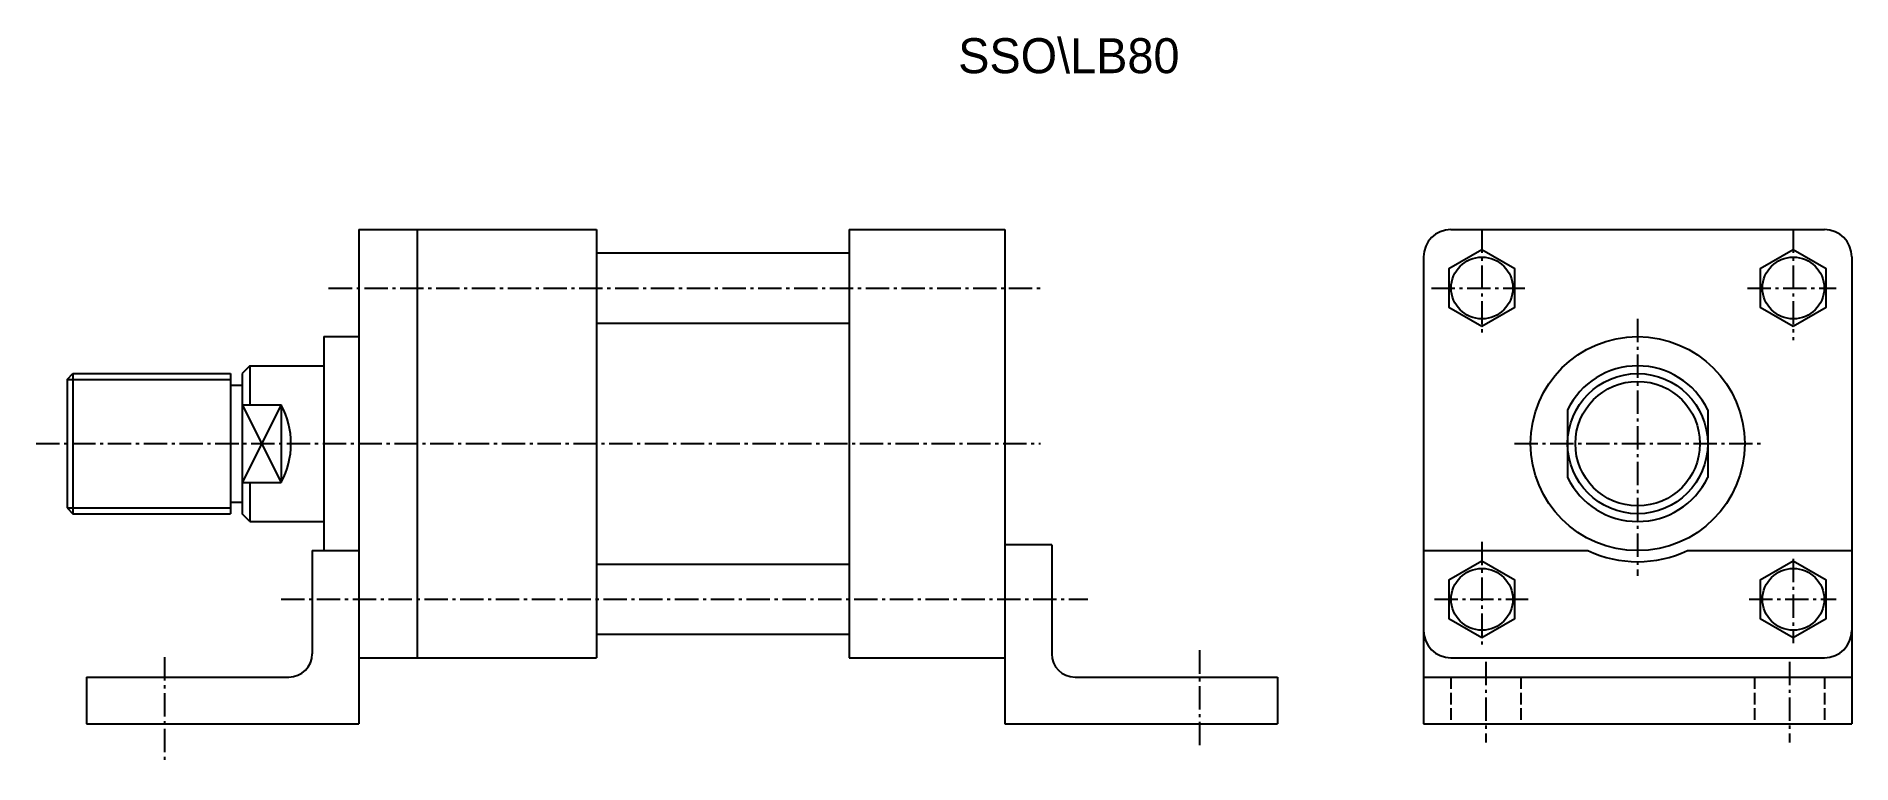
# Model space of a CAD drawing. Extents: x 19 to 485, y 180 to 367.
import ezdxf

# ---------------------------------------------------------------- set-up
doc = ezdxf.new("R2010")
doc.units = 0
doc.header["$MEASUREMENT"] = 0
doc.linetypes.add('DASHED', pattern=[4, 3, -1])
doc.linetypes.add('SCENTER', pattern=[9.2, 6, -1.2, 0.8, -1.2])
for name, color, linetype in [('CON', 2, 'CONTINUOUS'), ('DAS', 3, 'DASHED'), ('SCEN', 1, 'SCENTER'), ('UTI', 7, 'CONTINUOUS')]:
    doc.layers.add(name, color=color, linetype=linetype)

msp = doc.modelspace()

# ---------------------------------------------------------------- linework, layer by layer
at = {"layer": 'CON'}
for p, q in [((101.48, 317.04), (101.48, 190.04)), ((101.48, 317.04), (162.48, 317.04)), ((116.48, 317.04), (116.48, 207.04)), ((162.48, 317.04), (162.48, 207.04)), ((227.48, 317.04), (227.48, 207.04)), ((227.48, 317.04), (267.48, 317.04)), ((267.48, 317.04), (267.48, 190.04)), ((382.05, 317.04), (478.05, 317.04)), ((162.48, 311.04), (227.48, 311.04)), ((375.05, 310.04), (375.05, 190.04)), ((485.05, 310.04), (485.05, 190.04)), ((92.48, 289.54), (101.48, 289.54)), ((92.48, 289.54), (92.48, 234.54)), ((162.48, 293.04), (227.48, 293.04)), ((26.48, 278.54), (27.98, 280.04)), ((27.98, 280.04), (68.48, 280.04)), ((27.98, 280.04), (27.98, 244.04)), ((68.48, 280.04), (68.48, 244.04)), ((73.48, 282.04), (71.48, 280.04)), ((71.48, 280.04), (71.48, 244.04)), ((73.48, 282.04), (92.48, 282.04)), ((73.48, 282.04), (73.48, 272.04)), ((26.48, 278.54), (26.48, 245.54)), ((68.48, 277.04), (71.48, 277.04)), ((71.48, 272.04), (81.48, 272.04)), ((71.48, 272.04), (81.48, 252.04)), ((81.48, 272.04), (71.48, 252.04)), ((81.48, 272.04), (81.48, 252.04)), ((412.05, 270.76), (412.05, 253.32)), ((448.05, 270.76), (448.05, 253.32)), ((71.48, 252.04), (81.48, 252.04)), ((73.48, 252.04), (73.48, 242.04)), ((26.48, 245.54), (27.98, 244.04)), ((27.98, 244.04), (68.48, 244.04)), ((68.48, 247.04), (71.48, 247.04)), ((73.48, 242.04), (71.48, 244.04)), ((73.48, 242.04), (92.48, 242.04)), ((89.48, 234.54), (101.48, 234.54)), ((89.48, 234.54), (89.48, 208.04)), ((279.48, 236.06), (267.48, 236.06)), ((279.48, 236.06), (279.48, 208.04)), ((375.05, 234.54), (417.25, 234.54)), ((442.84, 234.54), (485.05, 234.54)), ((162.48, 231.04), (227.48, 231.04)), ((162.48, 213.04), (227.48, 213.04)), ((101.48, 207.04), (162.48, 207.04)), ((227.48, 207.04), (267.48, 207.04)), ((382.05, 207.04), (478.05, 207.04)), ((31.48, 202.04), (83.48, 202.04)), ((31.48, 202.04), (31.48, 190.04)), ((285.48, 202.04), (337.48, 202.04)), ((337.48, 202.04), (337.48, 190.04)), ((375.05, 202.04), (485.05, 202.04)), ((31.48, 190.04), (101.48, 190.04)), ((267.48, 190.04), (337.48, 190.04)), ((375.05, 190.04), (485.05, 190.04))]:
    msp.add_line(p, q, dxfattribs=at)
for points in [[(390.05, 292.26), (398.52, 297.15), (398.52, 306.93), (390.05, 311.82), (381.57, 306.93), (381.57, 297.15)], [(470.05, 292.26), (478.52, 297.15), (478.52, 306.93), (470.05, 311.82), (461.57, 306.93), (461.57, 297.15)], [(390.05, 212.26), (398.52, 217.15), (398.52, 226.93), (390.05, 231.82), (381.57, 226.93), (381.57, 217.15)], [(470.05, 212.26), (478.52, 217.15), (478.52, 226.93), (470.05, 231.82), (461.57, 226.93), (461.57, 217.15)]]:
    msp.add_lwpolyline(points, close=True, dxfattribs=at)
for centre, radius in [((390.05, 302.04), 7.93), ((470.05, 302.04), 7.93), ((430.05, 262.04), 27.5), ((430.05, 262.04), 18), ((430.05, 262.04), 16), ((390.05, 222.04), 7.93), ((470.05, 222.04), 7.93)]:
    msp.add_circle(centre, radius, dxfattribs=at)
for centre, radius, start, end in [((382.05, 310.04), 7, 90, 180), ((478.05, 310.04), 7, 0, 90), ((430.05, 262.04), 20, 25.8419, 154.1581), ((63.05, 262.04), 20.97, 331.5117, 28.4883), ((430.05, 262.04), 20, 205.8419, 334.1581), ((430.05, 262.04), 30.33, 245.048, 294.952), ((382.05, 214.04), 7, 180, 270), ((478.05, 214.04), 7, 270, 0), ((83.48, 208.04), 6, 270, 0), ((285.48, 208.04), 6, 180, 270)]:
    msp.add_arc(centre, radius, start, end, dxfattribs=at)
at = {"layer": 'DAS'}
for p, q in [((382.05, 202.04), (382.05, 190.04)), ((400.05, 202.04), (400.05, 190.04)), ((460.05, 202.04), (460.05, 190.04)), ((478.05, 202.04), (478.05, 190.04))]:
    msp.add_line(p, q, dxfattribs=at)
at = {"layer": 'SCEN'}
for p, q in [((390.05, 317.04), (390.05, 289.77)), ((470.05, 317.04), (470.05, 288.67)), ((93.7, 302.04), (277.52, 302.04)), ((377.06, 302.04), (401.06, 302.04)), ((458.27, 302.04), (481.07, 302.04)), ((430.05, 294.13), (430.05, 228.09)), ((18.58, 262.04), (276.58, 262.04)), ((398.38, 262.04), (462.75, 262.04)), ((390.05, 236.82), (390.05, 209.59)), ((470.05, 232.45), (470.05, 210.74)), ((81.49, 222.04), (288.79, 222.04)), ((377.81, 222.04), (401.95, 222.04)), ((458.72, 222.04), (481.07, 222.04)), ((51.48, 207.16), (51.48, 179.79)), ((317.48, 208.93), (317.48, 183.43)), ((391.05, 205.98), (391.05, 185.28)), ((469.05, 205.98), (469.05, 185.28))]:
    msp.add_line(p, q, dxfattribs=at)
at = {"layer": 'UTI'}
for p, q in [((26.48, 278.54), (68.48, 278.54)), ((26.48, 245.54), (68.48, 245.54))]:
    msp.add_line(p, q, dxfattribs=at)

# ---------------------------------------------------------------- texts
msp.add_text('SSO\\LB80', height=9, dxfattribs=at).set_placement((255.46, 357.24))

doc.saveas('drawing.dxf')
